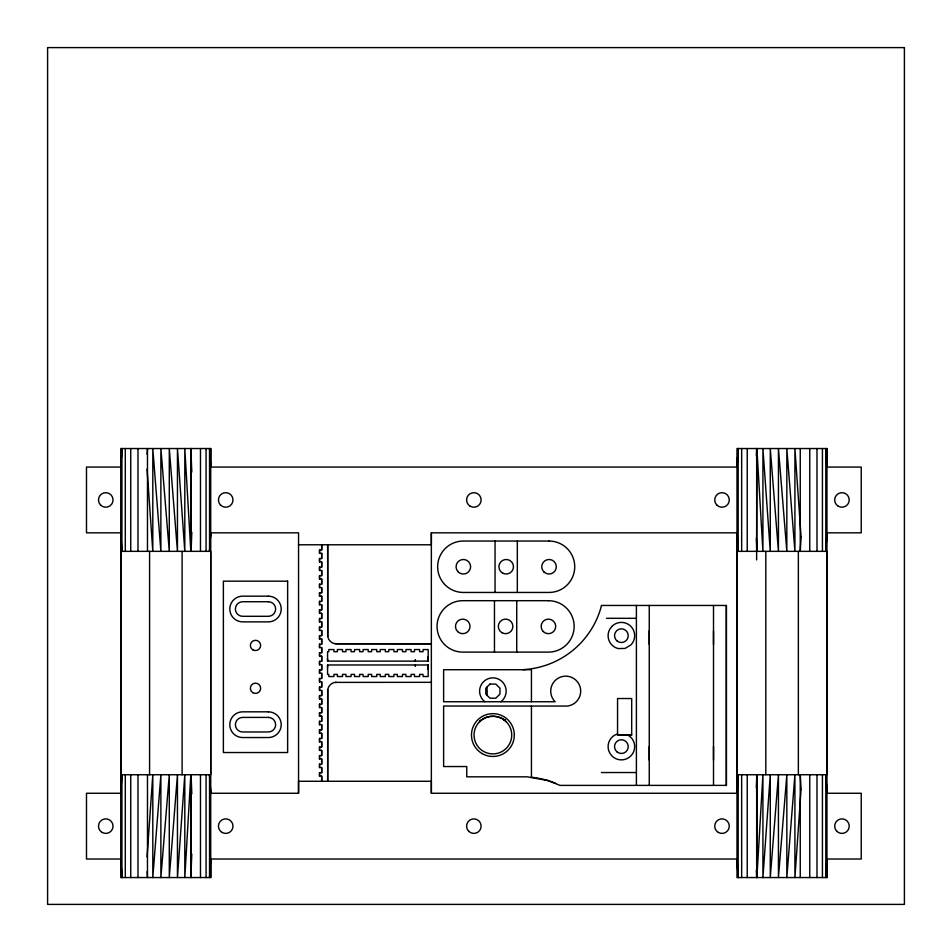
<?xml version="1.0" encoding="UTF-8"?>
<svg xmlns="http://www.w3.org/2000/svg" width="952" height="952" viewBox="0 0 952 952"><rect width="100%" height="100%" fill="white"/><g stroke="black" fill="none" stroke-linecap="round" stroke-linejoin="round"><path stroke-width="1.43" d="M120.809 793.266L121.915 774.738L121.915 877.554L120.761 859.025L86.489 859.025L86.489 793.266L120.809 793.266L120.809 532.822L86.489 532.822L86.489 467.063L120.809 467.063L121.915 448.535L121.915 551.351L120.809 532.822M149.583 774.738L149.583 551.351M182.118 774.738L182.118 551.351M209.547 774.738L210.678 793.266L298.547 793.266L298.547 781.271L431.351 781.271L431.351 793.266L737.05 793.266L738.181 774.738L738.181 877.554L736.991 859.025L210.678 859.025L209.547 877.554L209.547 774.738L210.725 793.266M321.681 776.118L321.681 781.271L321.681 776.118L319.539 776.118L319.539 772.703L321.681 772.703L321.681 767.55L319.539 767.55L319.539 764.135L321.681 764.135L321.681 758.982L319.539 758.982L319.539 755.567L321.681 755.567L321.681 750.414L319.539 750.414L319.539 746.999L321.681 746.999L321.681 741.846L319.539 741.846L319.539 738.431L321.681 738.431L321.681 733.278L319.539 733.278L319.539 729.863L321.681 729.863L321.681 724.71L319.539 724.71L319.539 721.295L321.681 721.295L321.681 716.142L319.539 716.142L319.539 712.727L321.681 712.727L321.681 707.574L319.539 707.574L319.539 704.159L321.681 704.159L321.681 699.006L319.539 699.006L319.539 695.591L321.681 695.591L321.681 690.438L319.539 690.438L319.539 687.023L321.681 687.023L321.681 681.87L319.539 681.87L319.539 678.455L321.681 678.455L321.681 673.302L319.539 673.302L319.539 669.887L321.681 669.887L321.681 664.734L319.539 664.734L319.539 661.319L321.681 661.319L321.681 656.166L319.539 656.166L319.539 652.751L321.681 652.751L321.681 647.598L319.539 647.598L319.539 644.183L321.681 644.183L321.681 639.03L319.539 639.03L319.539 635.615L321.681 635.615L321.681 630.462L319.539 630.462L319.539 627.047L321.681 627.047L321.681 621.894L319.539 621.894L319.539 618.479L321.681 618.479L321.681 613.326L319.539 613.326L319.539 609.911L321.681 609.911L321.681 604.758L319.539 604.758L319.539 601.343L321.681 601.343L321.681 596.19L319.539 596.19L319.539 592.775L321.681 592.775L321.681 587.622L319.539 587.622L319.539 584.207L321.681 584.207L321.681 579.054L319.539 579.054L319.539 575.639L321.681 575.639L321.681 570.486L319.539 570.486L319.539 567.071L321.681 567.071L321.681 561.918L319.539 561.918L319.539 558.503L321.681 558.503L321.681 553.35L319.539 553.35L319.539 549.935L321.681 549.935L321.681 544.782L321.681 549.935M319.539 767.55L319.539 764.135M319.539 758.982L319.539 755.567M319.539 750.414L319.539 746.999M319.539 741.846L319.539 738.431M319.539 733.278L319.539 729.863M319.539 724.71L319.539 721.295M319.539 716.142L319.539 712.727M319.539 707.574L319.539 704.159M319.539 699.006L319.539 695.591M319.539 690.438L319.539 687.023M319.539 681.87L319.539 678.455M319.539 673.302L319.539 669.887M319.539 664.734L319.539 661.319M319.539 656.166L319.539 652.751M319.539 647.598L319.539 644.183M319.539 639.03L319.539 635.615M319.539 630.462L319.539 627.047M319.539 621.894L319.539 618.479M319.539 613.326L319.539 609.911M319.539 604.758L319.539 601.343M319.539 596.19L319.539 592.775M319.539 587.622L319.539 584.207M319.539 579.054L319.539 575.639M319.539 570.486L319.539 567.071M319.539 561.918L319.539 558.503M319.539 553.35L319.539 549.935M321.681 772.703L321.681 767.55M321.681 764.135L321.681 758.982M321.681 755.567L321.681 750.414M321.681 746.999L321.681 741.846M321.681 738.431L321.681 733.278M321.681 729.863L321.681 724.71M321.681 721.295L321.681 716.142M321.681 712.727L321.681 707.574M321.681 704.159L321.681 699.006M321.681 695.591L321.681 690.438M321.681 687.023L321.681 681.87M321.681 678.455L321.681 673.302M321.681 669.887L321.681 664.734M321.681 661.319L321.681 656.166M321.681 652.751L321.681 647.598M321.681 644.183L321.681 639.03M321.681 635.615L321.681 630.462M321.681 627.047L321.681 621.894M321.681 618.479L321.681 613.326M321.681 609.911L321.681 604.758M321.681 601.343L321.681 596.19M321.681 592.775L321.681 587.622M321.681 584.207L321.681 579.054M321.681 575.639L321.681 570.486M321.681 567.071L321.681 561.918M321.681 558.503L321.681 553.35M327.571 667.328L327.571 665.186M327.571 660.902L327.571 658.76M327.75 689.772L327.678 781.271L327.678 690.89C327.583 686.309 331.665 682.227 336.246 682.322M415.334 665.186L415.334 666.079L415.334 664.972M415.334 660.902L415.334 660.022L415.334 661.116M428.186 669.47L428.186 664.972L327.571 664.972L327.571 674.397L328.797 674.397L328.797 676.539L333.938 676.539L333.938 674.397L337.365 674.397L337.365 676.539L342.506 676.539L342.506 674.397L345.933 674.397L345.933 676.539L351.074 676.539L351.074 674.397L354.501 674.397L354.501 676.539L359.642 676.539L359.642 674.397L363.069 674.397L363.069 676.539L368.21 676.539L368.21 674.397L371.637 674.397L371.637 676.539L376.778 676.539L376.778 674.397L380.205 674.397L380.205 676.539L385.346 676.539L385.346 674.397L388.773 674.397L388.773 676.539L393.914 676.539L393.914 674.397L397.341 674.397L397.341 676.539L402.482 676.539L402.482 674.397L405.909 674.397L405.909 676.539L411.05 676.539L411.05 674.397L414.477 674.397L414.477 676.539L419.618 676.539L419.618 674.397L423.045 674.397L423.045 676.539L428.186 676.539L428.186 664.972M428.186 661.116L428.186 649.55L423.045 649.55L423.045 651.692L419.618 651.692L419.618 649.55L414.477 649.55L414.477 651.692L411.05 651.692L411.05 649.55L405.909 649.55L405.909 651.692L402.482 651.692L402.482 649.55L397.341 649.55L397.341 651.692L393.914 651.692L393.914 649.55L388.773 649.55L388.773 651.692L385.346 651.692L385.346 649.55L380.205 649.55L380.205 651.692L376.778 651.692L376.778 649.55L371.637 649.55L371.637 651.692L368.21 651.692L368.21 649.55L363.069 649.55L363.069 651.692L359.642 651.692L359.642 649.55L354.501 649.55L354.501 651.692L351.074 651.692L351.074 649.55L345.933 649.55L345.933 651.692L342.506 651.692L342.506 649.55L337.365 649.55L337.365 651.692L333.938 651.692L333.938 649.55L328.797 649.55L328.797 651.692L327.571 651.692L327.571 661.116L428.186 661.116L428.186 656.618M210.725 532.822L209.547 551.351L209.547 448.535L210.678 467.063L737.05 467.063L738.181 448.535L738.181 551.351L737.05 532.822L431.351 532.822L431.351 544.782L298.547 544.782M649.252 785.388L649.252 605.46M713.512 760.112L713.512 746.404M713.512 644.635L713.512 630.926M531.442 701.743L531.442 669.72L443.62 669.72L443.62 701.743L555.111 701.743A14.994 14.994 0 0 1 558.645 677.919A14.994 14.994 0 0 1 580.411 688.225A14.994 14.994 0 0 1 564.238 706.063L443.62 706.027L443.62 766.538L466.754 766.538L466.754 776.82L527.158 776.82L547.745 780.509L559.978 785.388L726.364 785.388L726.364 605.46L601.438 605.46L600.581 608.911A85.68 85.68 0 0 1 526.98 669.316L522.874 669.72M737.05 793.266L737.05 532.822M765.813 774.738L765.813 551.351M798.359 774.738L798.359 551.351M210.678 467.063L210.725 448.535L120.761 448.535L120.761 877.554L210.725 877.554L210.725 448.535M826.907 467.063L825.812 448.535L825.812 551.351L826.907 532.822L861.227 532.822L861.227 467.063L826.907 467.063L826.955 448.535L736.991 448.535L736.991 877.554L826.955 877.554L826.955 448.535M191.828 532.251L191.055 551.351L191.055 448.535M756.364 455.877L756.673 448.535L756.673 551.351M191.804 854.051L190.828 877.554L190.828 774.738L184.807 877.554L184.807 774.738L177.453 877.554L177.453 774.738L169.289 877.554L169.289 774.738L160.876 877.554L160.876 774.738L152.808 877.554L152.808 774.738L147.072 856.99M756.34 787.958L756.899 774.738L756.899 877.554L762.921 774.738L762.921 877.554L770.275 774.738L770.275 877.554L778.438 774.738L778.438 877.554L786.84 774.738L786.84 877.554L794.92 774.738L794.92 877.554L801.06 789.434M826.907 859.025L825.812 877.554L825.812 774.738L826.955 793.266L861.227 793.266L861.227 859.025L826.907 859.025L826.955 877.554M147.12 454.413L147.477 448.535L147.477 551.351M209.547 551.351L210.678 532.822L298.547 532.822L298.547 793.266M737.05 467.063L738.181 448.535M801.132 536.666L800.251 551.351L800.251 448.535M120.761 467.063L121.915 448.535M825.812 551.351L826.955 532.822M480.938 720.093L479.558 721.723L482.128 719.593M506.214 721.723L504.31 720.093L505.203 719.795L504.56 720.271M479.558 721.723L480.224 720.997M500.847 701.743L501.311 701.41A13.28 13.28 0 0 0 502.573 682.06A13.28 13.28 0 0 0 483.188 682.06A13.28 13.28 0 0 0 484.461 701.41L484.913 701.743M482.545 719.296C488.257 715.047 498.658 715.452 504.822 720.093M483.461 718.736A18.85 18.85 0 0 1 511.736 735.051A18.85 18.85 0 0 1 483.461 751.378A18.85 18.85 0 0 1 483.461 718.736L483.997 718.427M617.551 733.921L614.528 735.23A13.28 13.28 0 0 0 610.018 753.472L612.184 756.174A13.28 13.28 0 0 0 630.962 755.805A13.28 13.28 0 0 0 630.593 737.026L627.808 734.98L617.551 734.944L617.551 698.53L631.688 698.53L631.688 734.944L627.808 734.98M504.382 720.14L505.203 719.795L503.81 719.724M504.31 720.093L505.107 719.867L504.179 719.998M500.407 717.784L501.49 717.784L500.097 717.641M120.761 551.351L210.725 551.351L210.725 774.738L120.761 774.738M736.991 551.351L826.955 551.351L826.955 774.738L736.991 774.738M756.626 559.919L756.899 448.535L762.921 551.351L762.921 448.535L770.275 551.351L770.275 448.535L778.438 551.351L778.438 448.535L786.84 551.351L786.84 448.535L794.92 551.351L794.92 448.535L801.06 536.666M606.436 618.312L636.4 618.312M335.128 682.394L431.351 682.322M617.551 734.944L631.688 734.944M601.438 772.536L636.4 772.536M335.128 643.695L431.351 643.766L336.246 643.766C331.665 643.861 327.583 639.78 327.678 635.198L327.678 544.782L327.75 636.317M147.072 469.098L152.808 551.351L152.808 448.535L160.876 551.351L160.876 448.535L169.289 551.351L169.289 448.535L177.453 551.351L177.453 448.535L184.807 551.351L184.807 448.535L190.828 551.351L190.828 448.535L191.804 472.037M801.132 789.434L800.251 774.738L800.251 877.554M737.05 859.025L738.181 877.554M147.12 871.687L147.477 877.554L147.477 774.738M825.812 774.738L826.907 793.266M120.809 859.025L121.915 877.554M756.34 538.13L756.899 551.351M756.364 870.211L756.673 877.554L756.673 774.738M191.828 793.837L191.055 774.738L191.055 877.554M487.031 686.987L487.198 695.46M210.678 859.025L210.725 877.554M822.433 448.535L822.433 551.351M822.433 774.738L822.433 877.554M816.983 448.535L816.983 551.351M816.983 774.738L816.983 877.554M809.747 448.535L809.747 551.351M809.747 774.738L809.747 877.554M747.237 448.535L747.237 551.351M747.237 774.738L747.237 877.554M741.656 448.535L741.656 551.351M741.656 774.738L741.656 877.554M726.364 605.46L726.364 785.388M713.512 605.46L713.512 785.388M649.252 630.736L649.252 644.444M649.252 746.404L649.252 760.112M636.4 605.46L636.4 785.388M531.442 706.027L531.442 777.26M517.329 541.045L517.329 592.453M516.734 600.7L516.734 652.108M495.052 541.045L495.052 592.453M494.457 600.7L494.457 652.108M431.351 532.822L431.351 793.266M319.539 772.703L319.539 776.118M206.072 448.535L206.072 551.351M206.072 774.738L206.072 877.554M200.479 448.535L200.479 551.351M200.479 774.738L200.479 877.554M137.981 448.535L137.981 551.351M137.981 774.738L137.981 877.554M130.745 448.535L130.745 551.351M130.745 774.738L130.745 877.554M125.295 448.535L125.295 551.351M125.295 774.738L125.295 877.554M531.264 777.237A85.68 85.68 0 0 1 555.659 783.341M611.779 626.511L609.732 629.308A13.28 13.28 0 0 0 618.264 648.586L625.131 648.419L630.997 644.837A13.28 13.28 0 0 0 630.557 626.059A13.28 13.28 0 0 0 611.779 626.511M489.959 684.072L485.817 688.213L485.817 694.067L489.959 698.209L495.813 698.209L499.955 694.067L499.955 688.213L495.813 684.072L489.959 684.072M904.4 47.6L47.6 47.6L47.6 904.4L904.4 904.4L904.4 47.6M549.03 541.045L463.35 541.045A25.704 25.704 0 0 0 437.646 566.749A25.704 25.704 0 0 0 463.35 592.453L549.03 592.453A25.704 25.704 0 0 0 574.734 566.749A25.704 25.704 0 0 0 549.03 541.045M287.635 581.172L223.375 581.172L223.375 752.532L287.635 752.532L287.635 581.172M268.357 596.166L242.653 596.166A12.852 12.852 0 0 0 229.801 609.018A12.852 12.852 0 0 0 242.653 621.87L268.357 621.87A12.852 12.852 0 0 0 281.209 609.018A12.852 12.852 0 0 0 268.357 596.166M548.435 600.7L462.755 600.7A25.704 25.704 0 0 0 437.051 626.404A25.704 25.704 0 0 0 462.755 652.108L548.435 652.108A25.704 25.704 0 0 0 574.139 626.404A25.704 25.704 0 0 0 548.435 600.7M268.357 601.735L242.653 601.735A7.283 7.283 0 0 0 235.37 609.018A7.283 7.283 0 0 0 242.653 616.301L268.357 616.301A7.283 7.283 0 0 0 275.64 609.018A7.283 7.283 0 0 0 268.357 601.735M268.357 711.834L242.653 711.834A12.852 12.852 0 0 0 229.801 724.686A12.852 12.852 0 0 0 242.653 737.538L268.357 737.538A12.852 12.852 0 0 0 281.209 724.686A12.852 12.852 0 0 0 268.357 711.834M268.357 717.403L242.653 717.403A7.283 7.283 0 0 0 235.37 724.686A7.283 7.283 0 0 0 242.653 731.969L268.357 731.969A7.283 7.283 0 0 0 275.64 724.686A7.283 7.283 0 0 0 268.357 717.403M222.078 832.453A7.283 7.283 0 0 0 233.002 826.146A7.283 7.283 0 0 0 222.078 819.839A7.283 7.283 0 0 0 222.078 832.453M716.856 505.095A7.283 7.283 0 0 0 729.042 501.823A7.283 7.283 0 0 0 720.117 492.91A7.283 7.283 0 0 0 716.856 505.095M468.717 831.298A7.283 7.283 0 0 0 480.891 828.038A7.283 7.283 0 0 0 471.978 819.113A7.283 7.283 0 0 0 468.717 831.298M100.614 505.095A7.283 7.283 0 0 0 112.8 501.823A7.283 7.283 0 0 0 103.887 492.91A7.283 7.283 0 0 0 100.614 505.095M102.126 832.453A7.283 7.283 0 0 0 113.05 826.146A7.283 7.283 0 0 0 102.126 819.839A7.283 7.283 0 0 0 102.126 832.453M836.808 831.298A7.283 7.283 0 0 0 848.994 828.038A7.283 7.283 0 0 0 840.069 819.113A7.283 7.283 0 0 0 836.808 831.298M718.355 832.453A7.283 7.283 0 0 0 729.28 826.146A7.283 7.283 0 0 0 718.355 819.839A7.283 7.283 0 0 0 718.355 832.453M838.307 506.25A7.283 7.283 0 0 0 849.232 499.943A7.283 7.283 0 0 0 838.307 493.636A7.283 7.283 0 0 0 838.307 506.25M220.566 505.095A7.283 7.283 0 0 0 232.752 501.823A7.283 7.283 0 0 0 223.839 492.91A7.283 7.283 0 0 0 220.566 505.095M470.217 506.25A7.283 7.283 0 0 0 481.141 499.943A7.283 7.283 0 0 0 470.217 493.636A7.283 7.283 0 0 0 470.217 506.25M482.176 753.603A21.42 21.42 0 0 0 514.306 735.051A21.42 21.42 0 0 0 482.176 716.511A21.42 21.42 0 0 0 482.176 753.603M616.872 751.771A6.854 6.854 0 0 0 628.118 747.927A6.854 6.854 0 0 0 619.169 740.12A6.854 6.854 0 0 0 616.872 751.771M617.36 641.22A6.854 6.854 0 0 0 628.201 636.388A6.854 6.854 0 0 0 618.598 629.415A6.854 6.854 0 0 0 617.36 641.22M501.954 632.711A7.283 7.283 0 0 0 512.878 626.404A7.283 7.283 0 0 0 501.954 620.097A7.283 7.283 0 0 0 501.954 632.711M457.603 631.557A7.283 7.283 0 0 0 469.788 628.284A7.283 7.283 0 0 0 460.875 619.371A7.283 7.283 0 0 0 457.603 631.557M543.283 631.557A7.283 7.283 0 0 0 555.468 628.284A7.283 7.283 0 0 0 546.555 619.371A7.283 7.283 0 0 0 543.283 631.557M502.549 573.056A7.283 7.283 0 0 0 513.473 566.749A7.283 7.283 0 0 0 502.549 560.442A7.283 7.283 0 0 0 502.549 573.056M458.198 571.902A7.283 7.283 0 0 0 470.383 568.641A7.283 7.283 0 0 0 461.47 559.716A7.283 7.283 0 0 0 458.198 571.902M543.878 571.902A7.283 7.283 0 0 0 556.063 568.641A7.283 7.283 0 0 0 547.15 559.716A7.283 7.283 0 0 0 543.878 571.902M252.935 649.895A5.141 5.141 0 0 0 260.646 645.432A5.141 5.141 0 0 0 252.935 640.982A5.141 5.141 0 0 0 252.935 649.895M252.935 692.735A5.141 5.141 0 0 0 260.646 688.272A5.141 5.141 0 0 0 252.935 683.822A5.141 5.141 0 0 0 252.935 692.735"/></g></svg>
